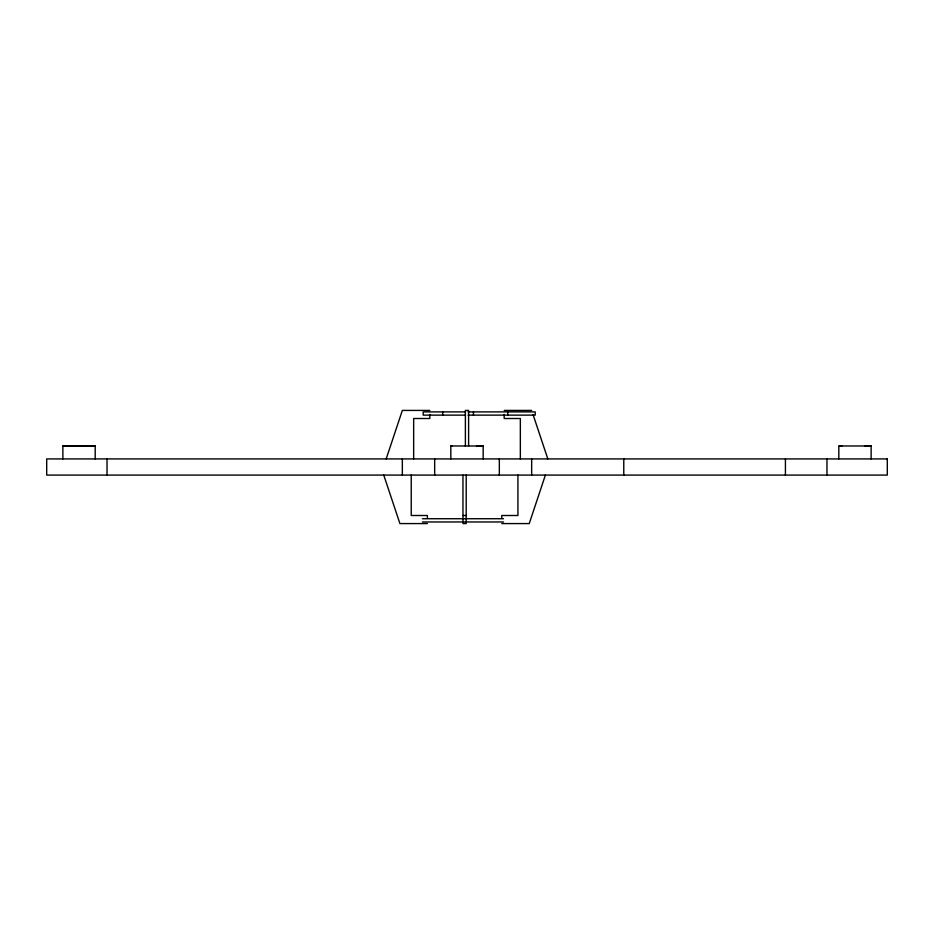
<?xml version="1.0" encoding="UTF-8"?>
<svg xmlns="http://www.w3.org/2000/svg" width="934" height="934" viewBox="0 0 934 934"><rect width="100%" height="100%" fill="white"/><g stroke="black" fill="none" stroke-linecap="round" stroke-linejoin="round"><path stroke-width="1.4" d="M386.174 458.921L402.344 410.423L429.815 410.423M545.398 475.079L529.239 523.577L501.756 523.577M81.818 445.985L95.198 445.985L95.198 458.921M476.562 445.997L483.17 445.985L483.17 458.921M864.534 445.997L871.13 445.985L871.13 458.921M871.13 445.985L868.97 445.985M81.503 445.985L62.87 445.985L62.87 458.921M482.236 445.985L483.17 445.985L481.769 445.997M870.208 445.985L870.967 445.985L839.211 445.985M94.579 445.985L83.313 445.985M63.419 445.985L66.886 445.985M451.904 445.985L450.83 445.985L450.83 458.921M504.185 410.423L531.656 410.423M465.225 411.894L423.195 411.894L423.195 415.128L465.225 415.128M467.992 411.894L535.217 411.894L535.217 415.128L467.992 415.128M841.919 445.985L838.849 445.985L838.802 458.921M867.896 445.985L869.951 445.985M92.606 445.985L95.186 445.985L93.026 445.985M462.96 515.498L466.194 515.498M422.413 518.732L503.496 518.732M422.413 521.966L503.496 521.966M427.398 523.577L399.915 523.577L383.746 475.079M866.402 445.985L868.795 445.985M478.43 445.985L480.823 445.985M62.87 445.985L86.021 445.985L79.028 445.985M450.83 445.985L482.995 445.985M533.01 414.462L547.826 458.921M826.975 458.921L826.975 475.079M785.424 458.921L785.424 475.079M623.772 458.921L623.772 475.079M531.656 458.921L531.656 475.079M520.343 458.921L520.343 418.502L504.185 418.502L504.185 414.462M517.926 475.079L517.926 515.498L501.756 515.498L501.756 518.195M507.734 411.894L507.734 415.128M499.328 458.921L499.328 475.079M473.445 411.894L473.445 415.128M468.611 446.078L468.611 410.423L465.389 410.423L465.389 446.078M466.194 475.079L466.194 523.577L462.96 523.577L462.96 475.079M442.669 411.894L442.669 415.128M434.672 458.921L434.672 475.079M429.815 414.462L429.815 418.502L413.657 418.502L413.657 458.921M427.398 518.195L427.398 515.498L411.229 515.498L411.229 475.079M402.344 458.921L402.344 475.079M107.025 458.921L107.025 475.079M887.3 458.921L46.7 458.921L46.7 475.079L887.3 475.079L887.3 458.921"/></g></svg>
